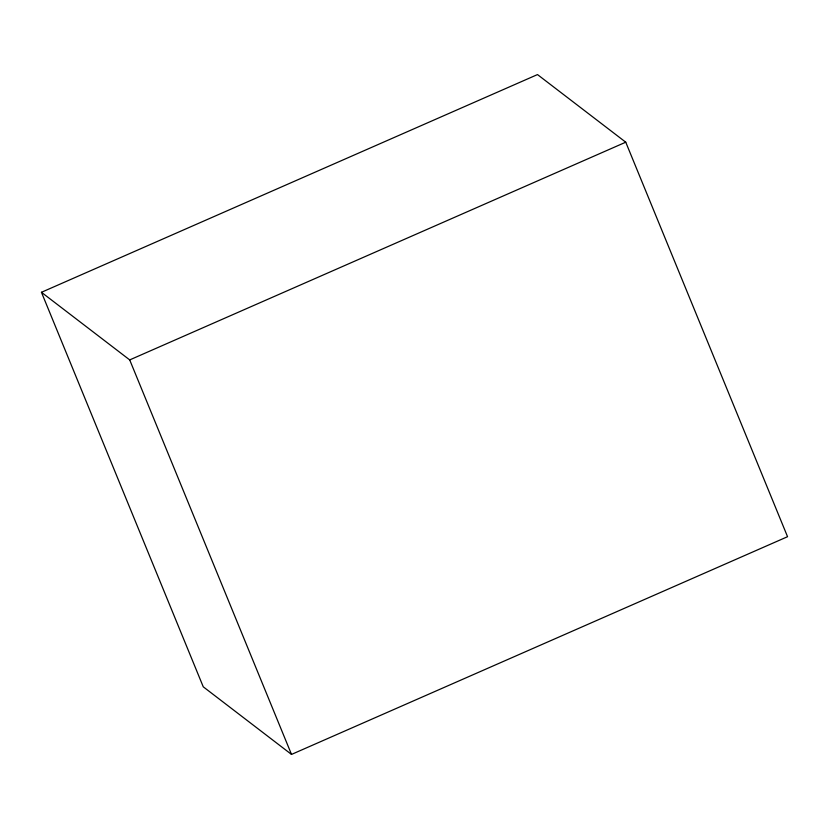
<?xml version="1.0" encoding="UTF-8"?>
<svg xmlns="http://www.w3.org/2000/svg" width="829" height="829" viewBox="0 0 829 829"><rect width="100%" height="100%" fill="white"/><g stroke="black" fill="none" stroke-linecap="round" stroke-linejoin="round"><path stroke-width="1.24" d="M41.45 292.295L537.493 74.579L625.75 142.194L787.55 536.705L291.507 754.421L203.25 686.806L41.45 292.295L129.707 359.91L291.507 754.421M129.707 359.91L625.75 142.194"/></g></svg>
